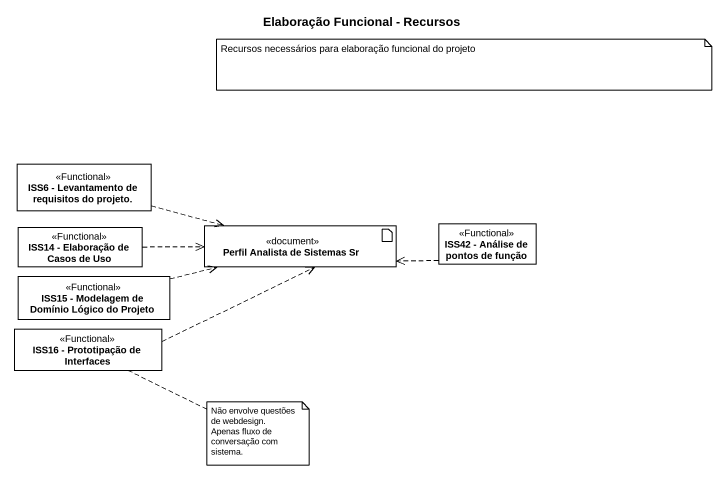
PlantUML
@startuml
title Elaboração Funcional - Recursos
allowmixing
hide circle
hide empty members
class "ISS6 - Levantamento de requisitos do projeto." as ISS6_Levantamento_de <<Functional>>
class "ISS14 - Elaboração de Casos de Uso" as ISS14_Elaboração_de_Casos <<Functional>>
artifact "Perfil Analista de Sistemas Sr" as Perfil_Analista_de_Sistemas <<document>>
class "ISS42 - Análise de pontos de função" as ISS42_Análise_de_pontos_de <<Functional>>
class "ISS15 - Modelagem de Domínio Lógico do Projeto" as ISS15_Modelagem_de_Domínio <<Functional>>
class "ISS16 - Prototipação de Interfaces" as ISS16_Prototipação_de <<Functional>>
ISS6_Levantamento_de .right.> Perfil_Analista_de_Sistemas
ISS14_Elaboração_de_Casos .right.> Perfil_Analista_de_Sistemas
ISS42_Análise_de_pontos_de .left.> Perfil_Analista_de_Sistemas
ISS15_Modelagem_de_Domínio .right.> Perfil_Analista_de_Sistemas
ISS16_Prototipação_de .right.> Perfil_Analista_de_Sistemas
note as N1
  Recursos necessários para elaboração funcional do projeto
end note
note right of ISS16_Prototipação_de : Não envolve questões de webdesign. Apenas fluxo de conversação com sistema.
@enduml
